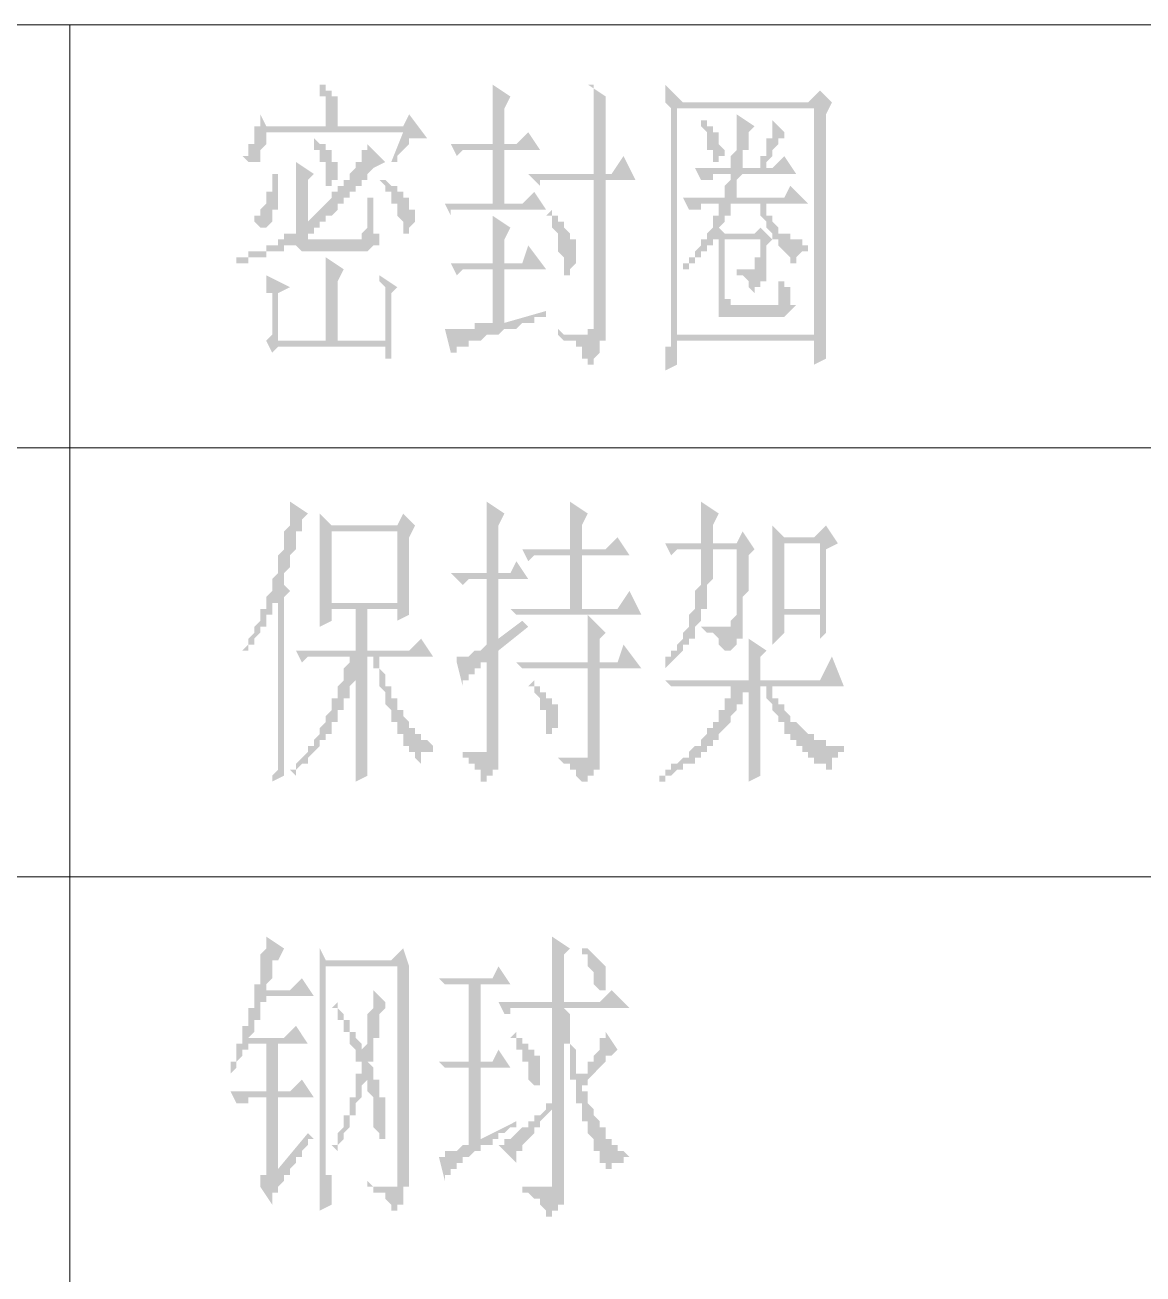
# Model space of a CAD drawing. Header units: millimetres. Extents: x 0 to 275, y 0 to 194.
# Drawn here: x 87.79 to 99.71, y 20.83 to 34.14 of the extents above; entities that cross this region are included whole.
import ezdxf

# ---------------------------------------------------------------- set-up
doc = ezdxf.new("R2010")
doc.units = ezdxf.units.MM

msp = doc.modelspace()

# ---------------------------------------------------------------- hatches: boundary and pattern name
h = msp.add_hatch(color=0)
h.paths.add_polyline_path([(90.297, 33.189333), (90.297, 33.125833), (90.297, 33.062333), (90.2335, 33.062333), (90.2335, 32.998833), (90.2335, 32.935333), (90.2335, 32.871833), (90.17, 32.871833), (90.17, 32.808333), (90.17, 32.744833), (90.1065, 32.744833), (90.17, 32.681333), (90.2335, 32.681333), (90.297, 32.681333), (90.297, 32.744833), (90.297, 32.808333), (90.3605, 32.871833), (90.3605, 32.935333), (90.3605, 32.998833), (91.821, 32.998833), (91.694, 32.681333), (91.7575, 32.681333), (91.7575, 32.744833), (91.821, 32.808333), (91.8845, 32.871833), (91.8845, 32.935333), (91.948, 32.935333), (92.0115, 32.935333), (92.075, 32.935333), (91.8845, 33.189333), (91.821, 33.062333), (91.1225, 33.062333), (91.1225, 33.125833), (91.1225, 33.189333), (91.1225, 33.252833), (91.1225, 33.316333), (91.1225, 33.379833), (91.059, 33.379833), (91.059, 33.443333), (90.9955, 33.443333), (90.9955, 33.506833), (90.932, 33.506833), (90.932, 33.443333), (90.932, 33.379833), (90.9955, 33.379833), (90.9955, 33.316333), (90.9955, 33.252833), (90.9955, 33.189333), (90.9955, 33.125833), (90.9955, 33.062333), (90.3605, 33.062333)])
h.paths.add_polyline_path([(90.4875, 32.554333), (90.424, 32.554333), (90.424, 32.490833), (90.424, 32.427333), (90.424, 32.363833), (90.3605, 32.363833), (90.3605, 32.300333), (90.3605, 32.236833), (90.297, 32.173333), (90.297, 32.109833), (90.2335, 32.109833), (90.2335, 32.046333), (90.297, 31.982833), (90.3605, 31.982833), (90.424, 32.046333), (90.424, 32.109833), (90.424, 32.173333), (90.4875, 32.173333), (90.4875, 32.236833), (90.4875, 32.300333), (90.4875, 32.363833), (90.4875, 32.427333), (90.4875, 32.490833)])
h.paths.add_polyline_path([(90.678, 32.236833), (90.678, 31.982833), (90.678, 31.919333), (90.6145, 31.919333), (90.551, 31.919333), (90.551, 31.855833), (90.4875, 31.855833), (90.4875, 31.792333), (90.424, 31.792333), (90.3605, 31.792333), (90.3605, 31.728833), (90.297, 31.728833), (90.2335, 31.728833), (90.17, 31.728833), (90.17, 31.665333), (90.1065, 31.665333), (90.043, 31.665333), (90.043, 31.601833), (90.1065, 31.601833), (90.17, 31.601833), (90.17, 31.665333), (90.2335, 31.665333), (90.297, 31.665333), (90.3605, 31.665333), (90.3605, 31.728833), (90.424, 31.728833), (90.4875, 31.728833), (90.551, 31.728833), (90.551, 31.792333), (90.6145, 31.792333), (90.678, 31.792333), (90.678, 31.855833), (90.678, 31.792333), (90.7415, 31.728833), (90.805, 31.728833), (90.8685, 31.728833), (91.313, 31.728833), (91.3765, 31.728833), (91.44, 31.728833), (91.5035, 31.792333), (91.567, 31.792333), (91.567, 31.855833), (91.567, 31.919333), (91.5035, 31.919333), (91.5035, 31.982833), (91.5035, 32.046333), (91.5035, 32.109833), (91.5035, 32.173333), (91.5035, 32.236833), (91.5035, 32.300333), (91.44, 32.300333), (91.44, 32.236833), (91.44, 32.173333), (91.44, 32.109833), (91.44, 32.046333), (91.44, 31.982833), (91.3765, 31.919333), (91.3765, 31.855833), (91.313, 31.855833), (90.932, 31.855833), (90.8685, 31.855833), (90.805, 31.855833), (90.805, 31.919333), (90.8685, 31.919333), (90.8685, 31.982833), (90.932, 31.982833), (90.932, 32.046333), (90.9955, 32.046333), (90.9955, 32.109833), (91.059, 32.109833), (91.1225, 32.173333), (91.1225, 32.236833), (91.186, 32.236833), (91.186, 32.300333), (91.2495, 32.300333), (91.2495, 32.363833), (91.313, 32.363833), (91.313, 32.427333), (91.3765, 32.427333), (91.3765, 32.490833), (91.44, 32.490833), (91.44, 32.554333), (91.5035, 32.617833), (91.6305, 32.681333), (91.44, 32.871833), (91.44, 32.808333), (91.3765, 32.808333), (91.3765, 32.744833), (91.3765, 32.681333), (91.313, 32.681333), (91.313, 32.617833), (91.2495, 32.554333), (91.2495, 32.490833), (91.186, 32.490833), (91.186, 32.427333), (91.1225, 32.427333), (91.1225, 32.363833), (91.059, 32.363833), (91.059, 32.300333), (90.9955, 32.236833), (90.932, 32.173333), (90.8685, 32.109833), (90.805, 32.046333), (90.805, 32.490833), (90.8685, 32.554333), (90.678, 32.681333), (90.678, 32.617833), (90.678, 32.554333), (90.678, 32.490833), (90.678, 32.427333), (90.678, 32.363833), (90.678, 32.300333)])
h.paths.add_polyline_path([(90.8685, 32.871833), (90.8685, 32.808333), (90.932, 32.808333), (90.932, 32.744833), (90.932, 32.681333), (90.9955, 32.681333), (90.9955, 32.617833), (90.9955, 32.554333), (90.9955, 32.490833), (90.9955, 32.427333), (91.059, 32.427333), (91.059, 32.490833), (91.1225, 32.490833), (91.1225, 32.554333), (91.1225, 32.617833), (91.1225, 32.681333), (91.059, 32.681333), (91.059, 32.744833), (91.059, 32.808333), (90.9955, 32.808333), (90.9955, 32.871833), (90.932, 32.871833), (90.8685, 32.935333)])
h.paths.add_polyline_path([(91.567, 32.490833), (91.6305, 32.427333), (91.6305, 32.363833), (91.694, 32.363833), (91.694, 32.300333), (91.694, 32.236833), (91.7575, 32.236833), (91.7575, 32.173333), (91.7575, 32.109833), (91.821, 32.046333), (91.821, 31.982833), (91.821, 31.919333), (91.8845, 31.919333), (91.8845, 31.982833), (91.948, 32.046333), (91.948, 32.109833), (91.948, 32.173333), (91.8845, 32.173333), (91.8845, 32.236833), (91.8845, 32.300333), (91.821, 32.300333), (91.821, 32.363833), (91.7575, 32.363833), (91.7575, 32.427333), (91.694, 32.427333), (91.6305, 32.490833)])
h.paths.add_polyline_path([(90.9955, 30.776333), (90.4875, 30.776333), (90.4875, 31.284333), (90.6145, 31.347833), (90.3605, 31.474833), (90.3605, 31.411333), (90.3605, 31.347833), (90.3605, 31.284333), (90.424, 31.284333), (90.424, 31.220833), (90.424, 31.157333), (90.424, 31.093833), (90.424, 31.030333), (90.424, 30.966833), (90.424, 30.903333), (90.424, 30.839833), (90.3605, 30.776333), (90.424, 30.649333), (90.4875, 30.712833), (91.6305, 30.712833), (91.6305, 30.585833), (91.694, 30.585833), (91.694, 30.649333), (91.694, 30.712833), (91.694, 30.776333), (91.694, 30.839833), (91.694, 30.903333), (91.694, 30.966833), (91.694, 31.030333), (91.694, 31.093833), (91.694, 31.157333), (91.694, 31.220833), (91.694, 31.284333), (91.7575, 31.347833), (91.567, 31.474833), (91.567, 31.411333), (91.6305, 31.347833), (91.6305, 31.284333), (91.6305, 31.220833), (91.6305, 31.157333), (91.6305, 31.093833), (91.6305, 31.030333), (91.6305, 30.966833), (91.6305, 30.903333), (91.6305, 30.839833), (91.6305, 30.776333), (91.1225, 30.776333), (91.1225, 31.411333), (91.186, 31.538333), (90.9955, 31.665333), (90.9955, 31.601833), (90.9955, 31.538333), (90.9955, 31.474833), (90.9955, 31.411333), (90.9955, 31.347833), (90.9955, 31.284333), (90.9955, 31.220833), (90.9955, 31.157333), (90.9955, 31.093833), (90.9955, 31.030333), (90.9955, 30.966833), (90.9955, 30.903333), (90.9955, 30.839833)])
h = msp.add_hatch(color=0)
h.paths.add_polyline_path([(93.472, 30.903333), (93.472, 30.839833), (93.5355, 30.776333), (93.599, 30.776333), (93.6625, 30.776333), (93.6625, 30.712833), (93.726, 30.712833), (93.726, 30.649333), (93.726, 30.585833), (93.7895, 30.585833), (93.7895, 30.522333), (93.853, 30.522333), (93.853, 30.585833), (93.9165, 30.649333), (93.9165, 30.712833), (93.9165, 30.776333), (93.98, 30.776333), (93.98, 30.839833), (93.98, 32.490833), (94.2975, 32.490833), (94.1705, 32.744833), (94.0435, 32.554333), (93.98, 32.554333), (93.98, 33.252833), (93.98, 33.379833), (93.7895, 33.506833), (93.853, 33.506833), (93.853, 33.443333), (93.853, 33.379833), (93.853, 33.316333), (93.853, 33.252833), (93.853, 33.189333), (93.853, 33.125833), (93.853, 33.062333), (93.853, 32.998833), (93.853, 32.935333), (93.853, 32.871833), (93.853, 32.808333), (93.853, 32.744833), (93.853, 32.681333), (93.853, 32.617833), (93.853, 32.554333), (93.1545, 32.554333), (93.2815, 32.427333), (93.2815, 32.490833), (93.345, 32.490833), (93.4085, 32.490833), (93.853, 32.490833), (93.853, 30.966833), (93.853, 30.903333), (93.7895, 30.903333), (93.7895, 30.839833), (93.726, 30.839833), (93.6625, 30.839833), (93.599, 30.839833), (93.5355, 30.839833)])
h.paths.add_polyline_path([(93.345, 32.109833), (93.4085, 32.109833), (93.4085, 32.046333), (93.4085, 31.982833), (93.472, 31.919333), (93.472, 31.855833), (93.472, 31.792333), (93.472, 31.728833), (93.5355, 31.665333), (93.5355, 31.601833), (93.5355, 31.538333), (93.5355, 31.474833), (93.599, 31.474833), (93.599, 31.538333), (93.6625, 31.601833), (93.6625, 31.665333), (93.6625, 31.728833), (93.6625, 31.792333), (93.6625, 31.855833), (93.599, 31.855833), (93.599, 31.919333), (93.5355, 31.982833), (93.5355, 32.046333), (93.472, 32.046333), (93.472, 32.109833), (93.4085, 32.109833), (93.4085, 32.173333)])
h.paths.add_polyline_path([(92.7735, 32.871833), (92.329, 32.871833), (92.3925, 32.744833), (92.456, 32.808333), (92.7735, 32.808333), (92.7735, 32.236833), (92.2655, 32.236833), (92.329, 32.109833), (92.329, 32.173333), (92.3925, 32.173333), (92.456, 32.173333), (92.5195, 32.173333), (93.345, 32.173333), (93.218, 32.363833), (93.091, 32.236833), (92.9005, 32.236833), (92.9005, 32.808333), (93.2815, 32.808333), (93.1545, 32.998833), (93.0275, 32.871833), (92.9005, 32.871833), (92.9005, 33.252833), (92.964, 33.379833), (92.7735, 33.506833), (92.7735, 33.443333), (92.7735, 33.379833), (92.7735, 33.316333), (92.7735, 33.252833), (92.7735, 33.189333), (92.7735, 33.125833), (92.7735, 33.062333), (92.7735, 32.998833), (92.7735, 32.935333)])
h.paths.add_polyline_path([(92.9005, 30.966833), (92.9005, 31.538333), (93.345, 31.538333), (93.1545, 31.792333), (93.091, 31.601833), (92.9005, 31.601833), (92.9005, 31.855833), (92.964, 31.982833), (92.7735, 32.109833), (92.7735, 32.046333), (92.7735, 31.982833), (92.7735, 31.919333), (92.7735, 31.855833), (92.7735, 31.792333), (92.7735, 31.728833), (92.7735, 31.665333), (92.7735, 31.601833), (92.329, 31.601833), (92.3925, 31.474833), (92.456, 31.538333), (92.7735, 31.538333), (92.7735, 30.966833), (92.71, 30.966833), (92.6465, 30.966833), (92.583, 30.966833), (92.583, 30.903333), (92.5195, 30.903333), (92.456, 30.903333), (92.3925, 30.903333), (92.329, 30.903333), (92.2655, 30.903333), (92.329, 30.649333), (92.3925, 30.649333), (92.3925, 30.712833), (92.456, 30.712833), (92.5195, 30.712833), (92.5195, 30.776333), (92.583, 30.776333), (92.6465, 30.776333), (92.71, 30.839833), (92.7735, 30.839833), (92.837, 30.839833), (92.9005, 30.903333), (92.964, 30.903333), (93.0275, 30.903333), (93.091, 30.966833), (93.1545, 30.966833), (93.218, 30.966833), (93.218, 31.030333), (93.2815, 31.030333), (93.345, 31.030333), (93.345, 31.093833)])
h = msp.add_hatch(color=0)
h.paths.add_polyline_path([(94.615, 33.506833), (94.615, 33.443333), (94.615, 33.379833), (94.615, 33.316333), (94.6785, 33.252833), (94.6785, 33.189333), (94.6785, 33.125833), (94.6785, 33.062333), (94.6785, 32.998833), (94.6785, 31.030333), (94.6785, 30.966833), (94.6785, 30.903333), (94.6785, 30.839833), (94.6785, 30.776333), (94.6785, 30.712833), (94.615, 30.712833), (94.615, 30.649333), (94.615, 30.585833), (94.615, 30.522333), (94.615, 30.458833), (94.742, 30.522333), (94.742, 30.776333), (96.2025, 30.776333), (96.2025, 30.522333), (96.3295, 30.585833), (96.3295, 30.649333), (96.3295, 30.712833), (96.3295, 30.776333), (96.3295, 30.839833), (96.3295, 30.903333), (96.3295, 30.966833), (96.3295, 31.030333), (96.3295, 33.189333), (96.393, 33.316333), (96.266, 33.443333), (96.139, 33.316333), (94.8055, 33.316333)])
h.paths.add_polyline_path([(94.742, 33.252833), (96.2025, 33.252833), (96.2025, 30.839833), (94.742, 30.839833)])
h.paths.add_polyline_path([(94.996, 33.125833), (94.996, 33.062333), (95.0595, 32.998833), (95.0595, 32.935333), (95.0595, 32.871833), (95.0595, 32.808333), (95.123, 32.808333), (95.123, 32.744833), (95.123, 32.681333), (95.1865, 32.681333), (95.1865, 32.744833), (95.25, 32.744833), (95.25, 32.808333), (95.1865, 32.871833), (95.1865, 32.935333), (95.1865, 32.998833), (95.123, 32.998833), (95.123, 33.062333), (95.0595, 33.062333), (95.0595, 33.125833)])
h.paths.add_polyline_path([(95.25, 32.300333), (94.8055, 32.300333), (94.869, 32.173333), (94.9325, 32.173333), (94.996, 32.173333), (94.996, 32.236833), (95.0595, 32.236833), (95.1865, 32.236833), (95.1865, 32.173333), (95.1865, 32.109833), (95.123, 32.109833), (95.123, 32.046333), (95.123, 31.982833), (95.0595, 31.919333), (95.0595, 31.855833), (94.996, 31.855833), (94.996, 31.792333), (94.9325, 31.728833), (94.9325, 31.665333), (94.869, 31.665333), (94.869, 31.601833), (94.8055, 31.601833), (94.8055, 31.538333), (94.869, 31.538333), (94.869, 31.601833), (94.9325, 31.601833), (94.9325, 31.665333), (94.996, 31.665333), (94.996, 31.728833), (95.0595, 31.728833), (95.0595, 31.792333), (95.123, 31.792333), (95.123, 31.855833), (95.1865, 31.855833), (95.1865, 31.284333), (95.1865, 31.220833), (95.1865, 31.157333), (95.1865, 31.093833), (95.1865, 31.030333), (95.25, 31.030333), (95.8215, 31.030333), (95.885, 31.030333), (95.9485, 31.093833), (96.012, 31.157333), (95.9485, 31.157333), (95.9485, 31.220833), (95.9485, 31.284333), (95.9485, 31.347833), (95.885, 31.347833), (95.885, 31.411333), (95.885, 31.474833), (95.885, 31.538333), (95.885, 31.601833), (95.885, 31.538333), (95.885, 31.474833), (95.885, 31.411333), (95.8215, 31.411333), (95.8215, 31.347833), (95.8215, 31.284333), (95.8215, 31.220833), (95.8215, 31.157333), (95.758, 31.157333), (95.377, 31.157333), (95.3135, 31.157333), (95.3135, 31.220833), (95.25, 31.220833), (95.25, 31.284333), (95.25, 31.855833), (95.631, 31.855833), (95.631, 31.792333), (95.631, 31.728833), (95.631, 31.665333), (95.5675, 31.665333), (95.5675, 31.601833), (95.5675, 31.538333), (95.504, 31.538333), (95.4405, 31.538333), (95.377, 31.538333), (95.377, 31.474833), (95.4405, 31.474833), (95.504, 31.411333), (95.504, 31.347833), (95.5675, 31.284333), (95.5675, 31.347833), (95.631, 31.347833), (95.631, 31.411333), (95.6945, 31.411333), (95.6945, 31.474833), (95.6945, 31.538333), (95.6945, 31.601833), (95.6945, 31.665333), (95.6945, 31.728833), (95.6945, 31.792333), (95.758, 31.855833), (95.631, 31.982833), (95.5675, 31.919333), (95.25, 31.919333), (95.1865, 31.982833), (95.25, 32.046333), (95.25, 32.109833), (95.3135, 32.109833), (95.3135, 32.173333), (95.3135, 32.236833), (95.631, 32.236833), (95.631, 32.173333), (95.631, 32.109833), (95.6945, 32.046333), (95.6945, 31.982833), (95.758, 31.919333), (95.758, 31.855833), (95.8215, 31.855833), (95.8215, 31.792333), (95.885, 31.728833), (95.9485, 31.665333), (95.9485, 31.601833), (96.012, 31.601833), (96.012, 31.665333), (96.0755, 31.728833), (96.139, 31.728833), (96.139, 31.792333), (96.0755, 31.792333), (96.0755, 31.855833), (96.012, 31.855833), (95.9485, 31.855833), (95.9485, 31.919333), (95.885, 31.919333), (95.8215, 31.919333), (95.8215, 31.982833), (95.758, 32.046333), (95.758, 32.109833), (95.6945, 32.109833), (95.6945, 32.173333), (95.6945, 32.236833), (96.139, 32.236833), (95.9485, 32.427333), (95.885, 32.300333), (95.3135, 32.300333), (95.377, 32.300333), (95.377, 32.363833), (95.377, 32.427333), (95.377, 32.490833), (95.4405, 32.554333), (96.012, 32.554333), (95.885, 32.744833), (95.758, 32.617833), (95.631, 32.617833), (95.6945, 32.617833), (95.6945, 32.681333), (95.758, 32.744833), (95.758, 32.808333), (95.8215, 32.871833), (95.8215, 32.935333), (95.885, 32.935333), (95.885, 32.998833), (95.758, 33.125833), (95.758, 33.062333), (95.758, 32.998833), (95.758, 32.935333), (95.6945, 32.935333), (95.6945, 32.871833), (95.6945, 32.808333), (95.6945, 32.744833), (95.631, 32.744833), (95.631, 32.681333), (95.631, 32.617833), (95.4405, 32.617833), (95.4405, 32.681333), (95.4405, 32.744833), (95.4405, 32.808333), (95.504, 32.808333), (95.504, 32.871833), (95.504, 32.935333), (95.504, 32.998833), (95.5675, 33.062333), (95.377, 33.189333), (95.377, 33.125833), (95.377, 33.062333), (95.377, 32.998833), (95.377, 32.935333), (95.377, 32.871833), (95.377, 32.808333), (95.3135, 32.744833), (95.3135, 32.681333), (95.3135, 32.617833), (94.9325, 32.617833), (94.996, 32.490833), (95.0595, 32.490833), (95.123, 32.490833), (95.123, 32.554333), (95.3135, 32.554333), (95.3135, 32.490833), (95.25, 32.427333), (95.25, 32.363833)])
h = msp.add_hatch(color=0)
h.paths.add_polyline_path([(91.8845, 28.680833), (91.948, 28.807833), (91.821, 28.934833), (91.7575, 28.807833), (91.059, 28.807833), (90.932, 28.934833), (90.932, 28.871333), (90.932, 28.807833), (90.932, 28.744333), (90.932, 28.680833), (90.932, 28.617333), (90.932, 28.553833), (90.932, 28.490333), (90.932, 28.426833), (90.932, 28.363333), (90.932, 28.299833), (90.932, 28.236333), (90.932, 28.172833), (90.932, 28.109333), (90.932, 28.045833), (90.932, 27.982333), (90.932, 27.918833), (90.932, 27.855333), (90.932, 27.791833), (90.932, 27.728333), (91.059, 27.791833), (91.059, 27.918833), (91.313, 27.918833), (91.313, 27.474333), (90.678, 27.474333), (90.7415, 27.347333), (90.805, 27.410833), (91.2495, 27.410833), (91.2495, 27.347333), (91.186, 27.283833), (91.186, 27.220333), (91.186, 27.156833), (91.1225, 27.093333), (91.1225, 27.029833), (91.1225, 26.966333), (91.059, 26.966333), (91.059, 26.902833), (91.059, 26.839333), (90.9955, 26.775833), (90.9955, 26.712333), (90.932, 26.648833), (90.932, 26.585333), (90.8685, 26.521833), (90.8685, 26.458333), (90.805, 26.458333), (90.805, 26.394833), (90.7415, 26.331333), (90.678, 26.267833), (90.678, 26.204333), (90.6145, 26.204333), (90.678, 26.140833), (90.678, 26.204333), (90.7415, 26.267833), (90.805, 26.267833), (90.805, 26.331333), (90.8685, 26.394833), (90.932, 26.458333), (90.932, 26.521833), (90.9955, 26.521833), (90.9955, 26.585333), (91.059, 26.585333), (91.059, 26.648833), (91.059, 26.712333), (91.1225, 26.712333), (91.1225, 26.775833), (91.1225, 26.839333), (91.186, 26.839333), (91.186, 26.902833), (91.186, 26.966333), (91.2495, 26.966333), (91.2495, 27.029833), (91.2495, 27.093333), (91.313, 27.156833), (91.313, 27.220333), (91.313, 27.283833), (91.313, 27.220333), (91.313, 27.156833), (91.313, 27.093333), (91.313, 27.029833), (91.313, 26.966333), (91.313, 26.902833), (91.313, 26.839333), (91.313, 26.775833), (91.313, 26.712333), (91.313, 26.648833), (91.313, 26.585333), (91.313, 26.521833), (91.313, 26.458333), (91.313, 26.394833), (91.313, 26.331333), (91.313, 26.267833), (91.313, 26.204333), (91.313, 26.140833), (91.313, 26.077333), (91.44, 26.140833), (91.44, 26.204333), (91.44, 26.267833), (91.44, 26.331333), (91.44, 26.394833), (91.44, 26.458333), (91.44, 26.521833), (91.44, 26.585333), (91.44, 26.648833), (91.44, 26.712333), (91.44, 26.775833), (91.44, 26.839333), (91.44, 26.902833), (91.44, 26.966333), (91.44, 27.029833), (91.44, 27.093333), (91.44, 27.156833), (91.44, 27.220333), (91.44, 27.283833), (91.44, 27.347333), (91.44, 27.410833), (91.5035, 27.410833), (91.5035, 27.347333), (91.5035, 27.283833), (91.567, 27.283833), (91.567, 27.220333), (91.567, 27.156833), (91.567, 27.093333), (91.6305, 27.029833), (91.6305, 26.966333), (91.6305, 26.902833), (91.694, 26.839333), (91.694, 26.775833), (91.694, 26.712333), (91.7575, 26.712333), (91.7575, 26.648833), (91.7575, 26.585333), (91.821, 26.585333), (91.821, 26.521833), (91.821, 26.458333), (91.8845, 26.458333), (91.8845, 26.394833), (91.948, 26.394833), (91.948, 26.331333), (92.0115, 26.267833), (92.0115, 26.331333), (92.0115, 26.394833), (92.075, 26.394833), (92.1385, 26.394833), (92.1385, 26.458333), (92.075, 26.521833), (92.0115, 26.521833), (92.0115, 26.585333), (91.948, 26.585333), (91.948, 26.648833), (91.8845, 26.648833), (91.8845, 26.712333), (91.821, 26.775833), (91.821, 26.839333), (91.7575, 26.839333), (91.7575, 26.902833), (91.7575, 26.966333), (91.694, 26.966333), (91.694, 27.029833), (91.694, 27.093333), (91.6305, 27.093333), (91.6305, 27.156833), (91.6305, 27.220333), (91.567, 27.283833), (91.567, 27.347333), (91.567, 27.410833), (92.1385, 27.410833), (92.0115, 27.601333), (91.8845, 27.474333), (91.44, 27.474333), (91.44, 27.918833), (91.7575, 27.918833), (91.7575, 27.791833), (91.8845, 27.855333), (91.8845, 27.918833), (91.8845, 27.982333), (91.8845, 28.045833), (91.8845, 28.109333), (91.8845, 28.172833), (91.8845, 28.236333), (91.8845, 28.299833), (91.8845, 28.363333), (91.8845, 28.426833), (91.8845, 28.490333), (91.8845, 28.553833), (91.8845, 28.617333)])
h.paths.add_polyline_path([(91.059, 28.744333), (91.7575, 28.744333), (91.7575, 27.982333), (91.059, 27.982333)])
h.paths.add_polyline_path([(90.551, 26.839333), (90.551, 28.045833), (90.6145, 28.109333), (90.551, 28.172833), (90.551, 28.236333), (90.551, 28.299833), (90.6145, 28.363333), (90.6145, 28.426833), (90.6145, 28.490333), (90.678, 28.553833), (90.678, 28.617333), (90.678, 28.680833), (90.678, 28.744333), (90.7415, 28.744333), (90.7415, 28.807833), (90.7415, 28.871333), (90.805, 28.934833), (90.6145, 29.061833), (90.6145, 28.998333), (90.6145, 28.934833), (90.6145, 28.871333), (90.6145, 28.807833), (90.551, 28.744333), (90.551, 28.680833), (90.551, 28.617333), (90.551, 28.553833), (90.4875, 28.490333), (90.4875, 28.426833), (90.4875, 28.363333), (90.4875, 28.299833), (90.424, 28.236333), (90.424, 28.172833), (90.424, 28.109333), (90.3605, 28.045833), (90.3605, 27.982333), (90.3605, 27.918833), (90.297, 27.918833), (90.297, 27.855333), (90.297, 27.791833), (90.2335, 27.728333), (90.2335, 27.664833), (90.17, 27.601333), (90.17, 27.537833), (90.1065, 27.474333), (90.17, 27.474333), (90.17, 27.537833), (90.2335, 27.537833), (90.2335, 27.601333), (90.297, 27.664833), (90.297, 27.728333), (90.3605, 27.728333), (90.3605, 27.791833), (90.3605, 27.855333), (90.424, 27.855333), (90.424, 27.918833), (90.424, 27.982333), (90.4875, 27.982333), (90.4875, 26.839333), (90.4875, 26.775833), (90.4875, 26.712333), (90.4875, 26.648833), (90.4875, 26.585333), (90.4875, 26.521833), (90.4875, 26.458333), (90.4875, 26.394833), (90.4875, 26.331333), (90.4875, 26.267833), (90.4875, 26.204333), (90.424, 26.140833), (90.424, 26.077333), (90.551, 26.140833), (90.551, 26.204333), (90.551, 26.267833), (90.551, 26.331333), (90.551, 26.394833), (90.551, 26.458333), (90.551, 26.521833), (90.551, 26.585333), (90.551, 26.648833), (90.551, 26.712333), (90.551, 26.775833)])
h = msp.add_hatch(color=0)
h.paths.add_polyline_path([(92.6465, 26.077333), (92.71, 26.077333), (92.71, 26.140833), (92.7735, 26.140833), (92.7735, 26.204333), (92.837, 26.204333), (92.837, 26.267833), (92.837, 26.331333), (92.837, 26.394833), (92.837, 27.474333), (93.1545, 27.728333), (93.091, 27.791833), (92.837, 27.601333), (92.837, 28.236333), (93.1545, 28.236333), (93.0275, 28.426833), (92.964, 28.299833), (92.837, 28.299833), (92.837, 28.807833), (92.9005, 28.934833), (92.71, 29.061833), (92.71, 28.998333), (92.71, 28.934833), (92.71, 28.871333), (92.71, 28.807833), (92.71, 28.744333), (92.71, 28.680833), (92.71, 28.617333), (92.71, 28.553833), (92.71, 28.490333), (92.71, 28.426833), (92.71, 28.363333), (92.71, 28.299833), (92.329, 28.299833), (92.456, 28.172833), (92.5195, 28.236333), (92.71, 28.236333), (92.71, 27.537833), (92.6465, 27.474333), (92.583, 27.474333), (92.5195, 27.410833), (92.456, 27.410833), (92.3925, 27.410833), (92.3925, 27.347333), (92.456, 27.093333), (92.456, 27.156833), (92.5195, 27.156833), (92.5195, 27.220333), (92.583, 27.220333), (92.583, 27.283833), (92.6465, 27.283833), (92.6465, 27.347333), (92.71, 27.347333), (92.71, 27.410833), (92.71, 26.458333), (92.71, 26.394833), (92.6465, 26.394833), (92.583, 26.394833), (92.5195, 26.394833), (92.456, 26.394833), (92.456, 26.331333), (92.5195, 26.331333), (92.5195, 26.267833), (92.583, 26.267833), (92.583, 26.204333), (92.6465, 26.204333), (92.6465, 26.140833)])
h.paths.add_polyline_path([(93.599, 28.553833), (93.091, 28.553833), (93.1545, 28.426833), (93.218, 28.490333), (93.599, 28.490333), (93.599, 27.918833), (92.964, 27.918833), (93.0275, 27.855333), (93.091, 27.855333), (93.1545, 27.855333), (93.218, 27.855333), (94.361, 27.855333), (94.234, 28.109333), (94.107, 27.918833), (93.726, 27.918833), (93.726, 28.490333), (94.234, 28.490333), (94.107, 28.680833), (93.98, 28.553833), (93.726, 28.553833), (93.726, 28.807833), (93.7895, 28.934833), (93.599, 29.061833), (93.599, 28.998333), (93.599, 28.934833), (93.599, 28.871333), (93.599, 28.807833), (93.599, 28.744333), (93.599, 28.680833), (93.599, 28.617333)])
h.paths.add_polyline_path([(93.1545, 27.093333), (93.218, 27.093333), (93.218, 27.029833), (93.2815, 26.966333), (93.2815, 26.902833), (93.2815, 26.839333), (93.345, 26.839333), (93.345, 26.775833), (93.345, 26.712333), (93.345, 26.648833), (93.345, 26.585333), (93.4085, 26.585333), (93.4085, 26.648833), (93.472, 26.648833), (93.472, 26.712333), (93.472, 26.775833), (93.472, 26.839333), (93.472, 26.902833), (93.4085, 26.902833), (93.4085, 26.966333), (93.345, 26.966333), (93.345, 27.029833), (93.2815, 27.029833), (93.2815, 27.093333), (93.218, 27.093333), (93.218, 27.156833)])
h.paths.add_polyline_path([(93.7895, 27.347333), (93.0275, 27.347333), (93.091, 27.283833), (93.1545, 27.283833), (93.218, 27.283833), (93.7895, 27.283833), (93.7895, 26.521833), (93.7895, 26.458333), (93.7895, 26.394833), (93.7895, 26.331333), (93.726, 26.331333), (93.6625, 26.331333), (93.599, 26.331333), (93.5355, 26.331333), (93.472, 26.331333), (93.5355, 26.267833), (93.599, 26.267833), (93.599, 26.204333), (93.6625, 26.204333), (93.6625, 26.140833), (93.726, 26.077333), (93.726, 26.013833), (93.726, 26.077333), (93.7895, 26.077333), (93.7895, 26.140833), (93.853, 26.140833), (93.853, 26.204333), (93.9165, 26.204333), (93.9165, 26.267833), (93.9165, 26.331333), (93.9165, 27.283833), (94.361, 27.283833), (94.1705, 27.537833), (94.107, 27.347333), (93.9165, 27.347333), (93.9165, 27.601333), (93.98, 27.664833), (93.7895, 27.855333), (93.7895, 27.791833), (93.7895, 27.728333), (93.7895, 27.664833), (93.7895, 27.601333), (93.7895, 27.537833), (93.7895, 27.474333), (93.7895, 27.410833)])
h = msp.add_hatch(color=0)
h.paths.add_polyline_path([(95.631, 27.093333), (95.6945, 27.093333), (95.6945, 27.029833), (95.6945, 26.966333), (95.758, 26.902833), (95.758, 26.839333), (95.8215, 26.775833), (95.8215, 26.712333), (95.885, 26.712333), (95.885, 26.648833), (95.885, 26.585333), (95.9485, 26.585333), (95.9485, 26.521833), (96.012, 26.521833), (96.012, 26.458333), (96.0755, 26.458333), (96.0755, 26.394833), (96.139, 26.394833), (96.139, 26.331333), (96.2025, 26.331333), (96.2025, 26.267833), (96.266, 26.267833), (96.3295, 26.267833), (96.3295, 26.204333), (96.393, 26.204333), (96.393, 26.267833), (96.393, 26.331333), (96.4565, 26.331333), (96.4565, 26.394833), (96.52, 26.394833), (96.52, 26.458333), (96.4565, 26.458333), (96.393, 26.458333), (96.3295, 26.458333), (96.3295, 26.521833), (96.266, 26.521833), (96.2025, 26.521833), (96.2025, 26.585333), (96.139, 26.585333), (96.0755, 26.648833), (96.012, 26.712333), (95.9485, 26.712333), (95.9485, 26.775833), (95.885, 26.839333), (95.885, 26.902833), (95.8215, 26.902833), (95.8215, 26.966333), (95.758, 26.966333), (95.758, 27.029833), (95.758, 27.093333), (95.6945, 27.093333), (96.52, 27.093333), (96.393, 27.410833), (96.266, 27.156833), (95.631, 27.156833), (95.631, 27.410833), (95.6945, 27.474333), (95.504, 27.601333), (95.504, 27.537833), (95.504, 27.474333), (95.504, 27.410833), (95.504, 27.347333), (95.504, 27.283833), (95.504, 27.220333), (95.504, 27.156833), (94.615, 27.156833), (94.6785, 27.093333), (94.742, 27.093333), (94.8055, 27.093333), (94.869, 27.093333), (95.377, 27.093333), (95.3135, 27.093333), (95.3135, 27.029833), (95.3135, 26.966333), (95.25, 26.966333), (95.25, 26.902833), (95.25, 26.839333), (95.1865, 26.839333), (95.1865, 26.775833), (95.1865, 26.712333), (95.123, 26.712333), (95.123, 26.648833), (95.0595, 26.648833), (95.0595, 26.585333), (94.996, 26.521833), (94.996, 26.458333), (94.9325, 26.458333), (94.869, 26.394833), (94.869, 26.331333), (94.8055, 26.331333), (94.742, 26.267833), (94.6785, 26.267833), (94.6785, 26.204333), (94.615, 26.204333), (94.615, 26.140833), (94.5515, 26.140833), (94.5515, 26.077333), (94.615, 26.077333), (94.615, 26.140833), (94.6785, 26.140833), (94.742, 26.204333), (94.8055, 26.204333), (94.8055, 26.267833), (94.869, 26.267833), (94.9325, 26.267833), (94.9325, 26.331333), (94.996, 26.331333), (94.996, 26.394833), (95.0595, 26.394833), (95.0595, 26.458333), (95.123, 26.458333), (95.123, 26.521833), (95.1865, 26.521833), (95.1865, 26.585333), (95.25, 26.648833), (95.3135, 26.712333), (95.3135, 26.775833), (95.377, 26.839333), (95.377, 26.902833), (95.4405, 26.902833), (95.4405, 26.966333), (95.4405, 27.029833), (95.504, 27.029833), (95.504, 27.093333), (95.504, 27.029833), (95.504, 26.966333), (95.504, 26.902833), (95.504, 26.839333), (95.504, 26.775833), (95.504, 26.712333), (95.504, 26.648833), (95.504, 26.585333), (95.504, 26.521833), (95.504, 26.458333), (95.504, 26.394833), (95.504, 26.331333), (95.504, 26.267833), (95.504, 26.204333), (95.504, 26.140833), (95.504, 26.077333), (95.631, 26.140833), (95.631, 26.204333), (95.631, 26.267833), (95.631, 26.331333), (95.631, 26.394833), (95.631, 26.458333), (95.631, 26.521833), (95.631, 26.585333), (95.631, 26.648833), (95.631, 26.712333), (95.631, 26.775833), (95.631, 26.839333), (95.631, 26.902833), (95.631, 26.966333), (95.631, 27.029833)])
h.paths.add_polyline_path([(94.615, 28.617333), (94.6785, 28.490333), (94.742, 28.553833), (94.996, 28.553833), (94.996, 28.490333), (94.996, 28.426833), (94.996, 28.363333), (94.996, 28.299833), (94.996, 28.236333), (94.996, 28.172833), (94.9325, 28.109333), (94.9325, 28.045833), (94.9325, 27.982333), (94.9325, 27.918833), (94.869, 27.855333), (94.869, 27.791833), (94.869, 27.728333), (94.8055, 27.664833), (94.8055, 27.601333), (94.742, 27.537833), (94.742, 27.474333), (94.6785, 27.474333), (94.6785, 27.410833), (94.615, 27.410833), (94.615, 27.347333), (94.615, 27.283833), (94.6785, 27.347333), (94.742, 27.410833), (94.8055, 27.474333), (94.8055, 27.537833), (94.869, 27.537833), (94.869, 27.601333), (94.9325, 27.601333), (94.9325, 27.664833), (94.9325, 27.728333), (94.996, 27.791833), (94.996, 27.855333), (94.996, 27.918833), (95.0595, 27.918833), (95.0595, 27.982333), (95.0595, 28.045833), (95.0595, 28.109333), (95.0595, 28.172833), (95.123, 28.236333), (95.123, 28.299833), (95.123, 28.363333), (95.123, 28.426833), (95.123, 28.490333), (95.123, 28.553833), (95.377, 28.553833), (95.377, 28.490333), (95.377, 28.426833), (95.377, 28.363333), (95.377, 28.299833), (95.377, 28.236333), (95.377, 28.172833), (95.377, 28.109333), (95.377, 28.045833), (95.377, 27.982333), (95.377, 27.918833), (95.377, 27.855333), (95.3135, 27.791833), (95.3135, 27.728333), (95.25, 27.728333), (95.1865, 27.728333), (95.123, 27.728333), (95.0595, 27.728333), (94.996, 27.728333), (95.0595, 27.664833), (95.123, 27.664833), (95.1865, 27.601333), (95.1865, 27.537833), (95.25, 27.474333), (95.3135, 27.474333), (95.377, 27.537833), (95.377, 27.601333), (95.4405, 27.601333), (95.4405, 27.664833), (95.4405, 27.728333), (95.4405, 27.791833), (95.4405, 27.855333), (95.4405, 27.918833), (95.4405, 27.982333), (95.4405, 28.045833), (95.504, 28.109333), (95.504, 28.172833), (95.504, 28.236333), (95.504, 28.299833), (95.504, 28.363333), (95.504, 28.426833), (95.504, 28.490333), (95.5675, 28.553833), (95.4405, 28.744333), (95.377, 28.617333), (95.123, 28.617333), (95.123, 28.807833), (95.1865, 28.934833), (94.996, 29.061833), (94.996, 28.998333), (94.996, 28.934833), (94.996, 28.871333), (94.996, 28.807833), (94.996, 28.744333), (94.996, 28.680833), (94.996, 28.617333)])
h.paths.add_polyline_path([(95.758, 27.537833), (95.885, 27.664833), (95.885, 27.855333), (96.266, 27.855333), (96.266, 27.601333), (96.3295, 27.664833), (96.3295, 27.728333), (96.3295, 27.791833), (96.3295, 27.855333), (96.3295, 27.918833), (96.3295, 27.982333), (96.3295, 28.045833), (96.3295, 28.109333), (96.3295, 28.172833), (96.3295, 28.236333), (96.3295, 28.299833), (96.3295, 28.363333), (96.3295, 28.426833), (96.3295, 28.490333), (96.3295, 28.553833), (96.4565, 28.617333), (96.3295, 28.807833), (96.2025, 28.680833), (95.885, 28.680833), (95.758, 28.807833), (95.758, 28.744333), (95.758, 28.680833), (95.758, 28.617333), (95.758, 28.553833), (95.758, 28.490333), (95.758, 28.426833), (95.758, 28.363333), (95.758, 28.299833), (95.758, 28.236333), (95.758, 28.172833), (95.758, 28.109333), (95.758, 28.045833), (95.758, 27.982333), (95.758, 27.918833), (95.758, 27.855333), (95.758, 27.791833), (95.758, 27.728333), (95.758, 27.664833), (95.758, 27.601333)])
h.paths.add_polyline_path([(95.885, 28.617333), (96.266, 28.617333), (96.266, 27.918833), (95.885, 27.918833)])
h = msp.add_hatch(color=0)
h.paths.add_polyline_path([(90.932, 21.505333), (91.059, 21.568833), (91.059, 21.632333), (91.059, 21.695833), (91.059, 21.759333), (91.059, 21.822833), (91.059, 21.886333), (90.9955, 21.886333), (90.9955, 21.949833), (90.9955, 22.013333), (90.9955, 24.108833), (91.7575, 24.108833), (91.7575, 21.822833), (91.7575, 21.759333), (91.694, 21.759333), (91.6305, 21.759333), (91.567, 21.759333), (91.5035, 21.759333), (91.44, 21.822833), (91.44, 21.759333), (91.5035, 21.759333), (91.5035, 21.695833), (91.567, 21.695833), (91.6305, 21.695833), (91.6305, 21.632333), (91.694, 21.568833), (91.694, 21.505333), (91.7575, 21.505333), (91.7575, 21.568833), (91.821, 21.568833), (91.821, 21.632333), (91.821, 21.695833), (91.821, 21.759333), (91.8845, 21.759333), (91.8845, 24.045333), (91.8845, 24.108833), (91.821, 24.299333), (91.694, 24.172333), (90.9955, 24.172333), (90.932, 24.299333), (90.932, 24.235833), (90.932, 24.172333), (90.932, 24.108833), (90.932, 24.045333), (90.932, 23.981833), (90.932, 23.918333), (90.932, 23.854833), (90.932, 23.791333), (90.932, 23.727833), (90.932, 23.664333), (90.932, 23.600833), (90.932, 23.537333), (90.932, 23.473833), (90.932, 23.410333), (90.932, 23.346833), (90.932, 23.283333), (90.932, 23.219833), (90.932, 23.156333), (90.932, 23.092833), (90.932, 23.029333), (90.932, 22.965833), (90.932, 22.902333), (90.932, 22.838833), (90.932, 22.775333), (90.932, 22.711833), (90.932, 22.648333), (90.932, 22.584833), (90.932, 22.521333), (90.932, 22.457833), (90.932, 22.394333), (90.932, 22.330833), (90.932, 22.267333), (90.932, 22.203833), (90.932, 22.140333), (90.932, 22.076833), (90.932, 22.013333), (90.932, 21.949833), (90.932, 21.886333), (90.932, 21.822833), (90.932, 21.759333), (90.932, 21.695833), (90.932, 21.632333), (90.932, 21.568833)])
h.paths.add_polyline_path([(91.1225, 23.727833), (91.059, 23.664333), (91.1225, 23.664333), (91.1225, 23.600833), (91.1225, 23.537333), (91.186, 23.537333), (91.186, 23.473833), (91.186, 23.410333), (91.2495, 23.410333), (91.2495, 23.346833), (91.2495, 23.283333), (91.313, 23.219833), (91.313, 23.156333), (91.313, 23.092833), (91.3765, 23.092833), (91.3765, 23.029333), (91.3765, 22.965833), (91.313, 22.965833), (91.313, 22.902333), (91.313, 22.838833), (91.313, 22.775333), (91.313, 22.711833), (91.2495, 22.711833), (91.2495, 22.648333), (91.2495, 22.584833), (91.2495, 22.521333), (91.186, 22.521333), (91.186, 22.457833), (91.186, 22.394333), (91.1225, 22.330833), (91.1225, 22.267333), (91.1225, 22.203833), (91.059, 22.203833), (91.1225, 22.140333), (91.1225, 22.203833), (91.186, 22.267333), (91.186, 22.330833), (91.2495, 22.394333), (91.2495, 22.457833), (91.2495, 22.521333), (91.313, 22.521333), (91.313, 22.584833), (91.313, 22.648333), (91.3765, 22.711833), (91.3765, 22.775333), (91.3765, 22.838833), (91.44, 22.902333), (91.44, 22.838833), (91.44, 22.775333), (91.5035, 22.711833), (91.5035, 22.648333), (91.5035, 22.584833), (91.5035, 22.521333), (91.5035, 22.457833), (91.5035, 22.394333), (91.567, 22.330833), (91.567, 22.267333), (91.6305, 22.267333), (91.6305, 22.330833), (91.6305, 22.394333), (91.6305, 22.457833), (91.6305, 22.521333), (91.6305, 22.584833), (91.6305, 22.648333), (91.6305, 22.711833), (91.567, 22.711833), (91.567, 22.775333), (91.567, 22.838833), (91.567, 22.902333), (91.5035, 22.902333), (91.5035, 22.965833), (91.5035, 23.029333), (91.44, 23.092833), (91.5035, 23.092833), (91.5035, 23.156333), (91.5035, 23.219833), (91.5035, 23.283333), (91.5035, 23.346833), (91.567, 23.346833), (91.567, 23.410333), (91.567, 23.473833), (91.567, 23.537333), (91.567, 23.600833), (91.6305, 23.664333), (91.6305, 23.727833), (91.5035, 23.854833), (91.5035, 23.791333), (91.5035, 23.727833), (91.5035, 23.664333), (91.44, 23.600833), (91.44, 23.537333), (91.44, 23.473833), (91.44, 23.410333), (91.44, 23.346833), (91.44, 23.283333), (91.3765, 23.219833), (91.3765, 23.283333), (91.313, 23.346833), (91.313, 23.410333), (91.2495, 23.410333), (91.2495, 23.473833), (91.2495, 23.537333), (91.186, 23.537333), (91.186, 23.600833), (91.1225, 23.664333)])
h.paths.add_polyline_path([(90.4875, 21.949833), (90.4875, 22.711833), (90.8685, 22.711833), (90.7415, 22.902333), (90.6145, 22.775333), (90.4875, 22.775333), (90.4875, 23.283333), (90.805, 23.283333), (90.678, 23.473833), (90.551, 23.346833), (90.17, 23.346833), (90.2335, 23.410333), (90.2335, 23.473833), (90.2335, 23.537333), (90.297, 23.537333), (90.297, 23.600833), (90.297, 23.664333), (90.297, 23.727833), (90.3605, 23.727833), (90.3605, 23.791333), (90.8685, 23.791333), (90.7415, 23.981833), (90.6145, 23.854833), (90.3605, 23.854833), (90.3605, 23.918333), (90.424, 23.981833), (90.424, 24.045333), (90.424, 24.108833), (90.424, 24.172333), (90.4875, 24.172333), (90.551, 24.299333), (90.3605, 24.426333), (90.3605, 24.362833), (90.3605, 24.299333), (90.297, 24.235833), (90.297, 24.172333), (90.297, 24.108833), (90.297, 24.045333), (90.297, 23.981833), (90.297, 23.918333), (90.2335, 23.918333), (90.2335, 23.854833), (90.2335, 23.791333), (90.2335, 23.727833), (90.2335, 23.664333), (90.17, 23.664333), (90.17, 23.600833), (90.17, 23.537333), (90.17, 23.473833), (90.1065, 23.473833), (90.1065, 23.410333), (90.1065, 23.346833), (90.1065, 23.283333), (90.043, 23.283333), (90.043, 23.219833), (90.043, 23.156333), (90.043, 23.092833), (89.9795, 23.092833), (89.9795, 23.029333), (89.9795, 22.965833), (90.043, 23.029333), (90.043, 23.092833), (90.1065, 23.156333), (90.1065, 23.219833), (90.17, 23.219833), (90.17, 23.283333), (90.3605, 23.283333), (90.3605, 22.775333), (89.9795, 22.775333), (90.043, 22.648333), (90.1065, 22.648333), (90.17, 22.648333), (90.17, 22.711833), (90.2335, 22.711833), (90.3605, 22.711833), (90.3605, 21.949833), (90.3605, 21.886333), (90.297, 21.886333), (90.297, 21.822833), (90.297, 21.759333), (90.424, 21.568833), (90.424, 21.632333), (90.424, 21.695833), (90.4875, 21.695833), (90.4875, 21.759333), (90.551, 21.822833), (90.551, 21.886333), (90.6145, 21.886333), (90.6145, 21.949833), (90.678, 22.013333), (90.678, 22.076833), (90.7415, 22.076833), (90.7415, 22.140333), (90.805, 22.203833), (90.805, 22.267333), (90.8685, 22.267333), (90.805, 22.330833)])
h = msp.add_hatch(color=0)
h.paths.add_polyline_path([(93.726, 24.299333), (93.726, 24.235833), (93.7895, 24.235833), (93.7895, 24.172333), (93.7895, 24.108833), (93.853, 24.045333), (93.853, 23.981833), (93.853, 23.918333), (93.9165, 23.854833), (93.98, 23.854833), (93.98, 23.918333), (93.98, 23.981833), (93.98, 24.045333), (93.98, 24.108833), (93.9165, 24.172333), (93.853, 24.235833), (93.7895, 24.299333), (93.726, 24.299333), (93.726, 24.362833)])
h.paths.add_polyline_path([(92.964, 23.346833), (93.0275, 23.346833), (93.0275, 23.283333), (93.0275, 23.219833), (93.091, 23.219833), (93.091, 23.156333), (93.091, 23.092833), (93.1545, 23.092833), (93.1545, 23.029333), (93.1545, 22.965833), (93.1545, 22.902333), (93.218, 22.838833), (93.2815, 22.838833), (93.2815, 22.902333), (93.2815, 22.965833), (93.2815, 23.029333), (93.2815, 23.092833), (93.2815, 23.156333), (93.218, 23.156333), (93.218, 23.219833), (93.1545, 23.219833), (93.1545, 23.283333), (93.091, 23.283333), (93.091, 23.346833), (93.0275, 23.346833), (93.0275, 23.410333)])
h.paths.add_polyline_path([(93.4085, 24.426333), (93.4085, 24.362833), (93.4085, 24.299333), (93.4085, 24.235833), (93.4085, 24.172333), (93.4085, 24.108833), (93.4085, 24.045333), (93.4085, 23.981833), (93.4085, 23.918333), (93.4085, 23.854833), (93.4085, 23.791333), (93.4085, 23.727833), (92.837, 23.727833), (92.9005, 23.600833), (92.964, 23.600833), (92.964, 23.664333), (93.0275, 23.664333), (93.091, 23.664333), (93.4085, 23.664333), (93.4085, 22.711833), (93.4085, 22.648333), (93.345, 22.648333), (93.345, 22.584833), (93.2815, 22.521333), (93.218, 22.521333), (93.218, 22.457833), (93.1545, 22.457833), (93.1545, 22.394333), (93.091, 22.394333), (93.0275, 22.330833), (92.964, 22.267333), (92.9005, 22.267333), (92.9005, 22.203833), (92.837, 22.203833), (93.0275, 22.013333), (93.0275, 22.076833), (93.0275, 22.140333), (93.091, 22.140333), (93.091, 22.203833), (93.1545, 22.267333), (93.218, 22.330833), (93.218, 22.394333), (93.2815, 22.394333), (93.2815, 22.457833), (93.345, 22.521333), (93.4085, 22.584833), (93.4085, 22.648333), (93.4085, 21.822833), (93.4085, 21.759333), (93.345, 21.759333), (93.2815, 21.759333), (93.218, 21.759333), (93.1545, 21.759333), (93.091, 21.759333), (93.091, 21.695833), (93.1545, 21.695833), (93.218, 21.632333), (93.2815, 21.632333), (93.2815, 21.568833), (93.345, 21.505333), (93.345, 21.441833), (93.4085, 21.441833), (93.4085, 21.505333), (93.472, 21.505333), (93.472, 21.568833), (93.5355, 21.568833), (93.5355, 21.632333), (93.5355, 21.695833), (93.5355, 23.410333), (93.5355, 23.346833), (93.5355, 23.283333), (93.599, 23.283333), (93.599, 23.219833), (93.599, 23.156333), (93.599, 23.092833), (93.599, 23.029333), (93.599, 22.965833), (93.599, 22.902333), (93.6625, 22.902333), (93.6625, 22.838833), (93.6625, 22.775333), (93.6625, 22.711833), (93.6625, 22.648333), (93.726, 22.648333), (93.726, 22.584833), (93.726, 22.521333), (93.726, 22.457833), (93.7895, 22.457833), (93.7895, 22.394333), (93.7895, 22.330833), (93.853, 22.267333), (93.853, 22.203833), (93.853, 22.140333), (93.9165, 22.140333), (93.9165, 22.076833), (93.9165, 22.013333), (93.98, 22.013333), (93.98, 21.949833), (94.0435, 21.949833), (94.0435, 22.013333), (94.107, 22.013333), (94.1705, 22.013333), (94.1705, 22.076833), (94.234, 22.076833), (94.1705, 22.140333), (94.107, 22.140333), (94.107, 22.203833), (94.0435, 22.203833), (94.0435, 22.267333), (93.98, 22.267333), (93.98, 22.330833), (93.98, 22.394333), (93.9165, 22.394333), (93.9165, 22.457833), (93.853, 22.521333), (93.853, 22.584833), (93.7895, 22.648333), (93.7895, 22.711833), (93.7895, 22.775333), (93.726, 22.775333), (93.726, 22.838833), (93.7895, 22.838833), (93.7895, 22.902333), (93.853, 22.965833), (93.9165, 23.029333), (93.98, 23.092833), (93.98, 23.156333), (94.0435, 23.156333), (94.107, 23.219833), (93.98, 23.410333), (93.98, 23.346833), (93.9165, 23.346833), (93.9165, 23.283333), (93.9165, 23.219833), (93.853, 23.156333), (93.853, 23.092833), (93.7895, 23.092833), (93.7895, 23.029333), (93.7895, 22.965833), (93.726, 22.965833), (93.726, 22.902333), (93.726, 22.965833), (93.6625, 22.965833), (93.6625, 23.029333), (93.6625, 23.092833), (93.6625, 23.156333), (93.6625, 23.219833), (93.599, 23.283333), (93.599, 23.346833), (93.599, 23.410333), (93.599, 23.473833), (93.599, 23.537333), (93.599, 23.600833), (93.5355, 23.664333), (94.234, 23.664333), (94.0435, 23.854833), (93.9165, 23.727833), (93.5355, 23.727833), (93.5355, 24.235833), (93.599, 24.299333)])
h.paths.add_polyline_path([(92.202, 23.981833), (92.2655, 23.918333), (92.329, 23.918333), (92.5195, 23.918333), (92.5195, 23.092833), (92.202, 23.092833), (92.2655, 23.029333), (92.329, 23.029333), (92.5195, 23.029333), (92.5195, 22.203833), (92.456, 22.203833), (92.3925, 22.140333), (92.329, 22.140333), (92.2655, 22.140333), (92.2655, 22.076833), (92.202, 22.076833), (92.2655, 21.822833), (92.2655, 21.886333), (92.329, 21.886333), (92.329, 21.949833), (92.3925, 21.949833), (92.3925, 22.013333), (92.456, 22.013333), (92.456, 22.076833), (92.5195, 22.076833), (92.583, 22.140333), (92.6465, 22.140333), (92.6465, 22.203833), (92.71, 22.203833), (92.7735, 22.203833), (92.7735, 22.267333), (92.837, 22.267333), (92.837, 22.330833), (92.9005, 22.330833), (92.964, 22.394333), (93.0275, 22.394333), (93.0275, 22.457833), (92.6465, 22.267333), (92.6465, 23.029333), (92.964, 23.029333), (92.837, 23.219833), (92.7735, 23.092833), (92.6465, 23.092833), (92.6465, 23.918333), (92.964, 23.918333), (92.837, 24.108833), (92.7735, 23.981833)])

# ---------------------------------------------------------------- linework, layer by layer
at = {"color": 0, "lineweight": 0}
for points in [[(65.532, 34.141833), (136.779, 34.141833)], [(88.265, 34.141833), (88.265, 6.900333)], [(65.532, 29.633333), (136.779, 29.633333)], [(65.532, 25.061333), (136.779, 25.061333)]]:
    msp.add_lwpolyline(points, dxfattribs=at)

doc.saveas('drawing.dxf')
